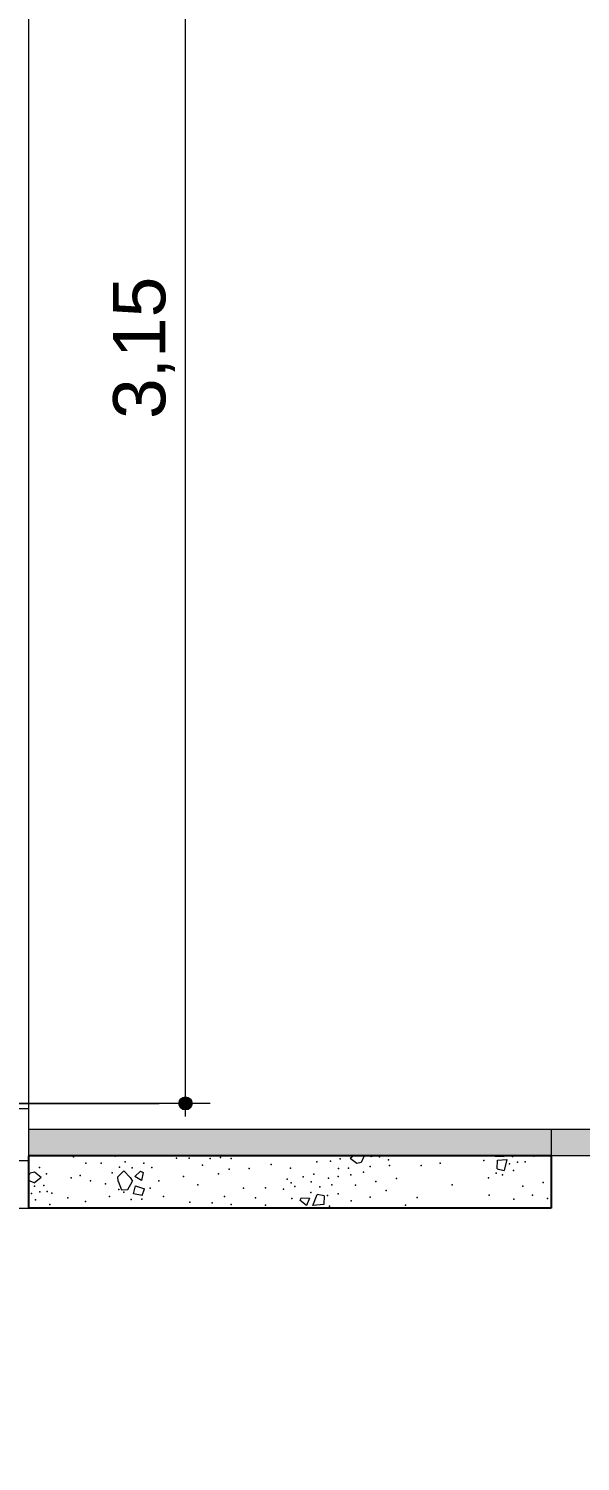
# Model space of a CAD drawing. Header units: metres. Extents: x -1783 to 21505, y -57 to 13660.
# Drawn here: x 18046.1 to 18151.7, y 7243.5 to 7517.3 of the extents above; entities that cross this region are included whole.
import ezdxf

# ---------------------------------------------------------------- set-up
doc = ezdxf.new("R2010")
doc.units = ezdxf.units.M
doc.header["$MEASUREMENT"] = 0
for name, color, linetype, lineweight in [('01_A Corte AA_1_LAJES.EST_Caneta_No__241', 7, 'Continuous', 13), ('01_A Corte AA_1_LAJES.EST_Caneta_No__3', 7, 'Continuous', 25), ('01_A Corte AA_1_LAJES.EST_Caneta_No__4', 7, 'Continuous', 20), ('01_A Corte AA_1_LAJES.EST_Caneta_No__7', 7, 'Continuous', 13), ('01_A Corte AA_1_PAREDE CONSTRUIR_Caneta_No__241', 7, 'Continuous', 13), ('01_A Corte AA_1_TERRENO.ARQ_Caneta_No__241', 7, 'Continuous', 13)]:
    doc.layers.add(name, color=color, linetype=linetype, lineweight=lineweight)
doc.layers.add('01_A Corte AA_1_LAJES.EST_Caneta_No__95', color=7, linetype='Continuous', lineweight=0, true_color=0xaeaeae)
for name, color, linetype in [('01_A Corte AA_1_PAREDE CONSTRUIR', 7, 'Continuous'), ('01_A Corte AA_1_TERRENO.ARQ', 7, 'Continuous'), ('cotas', 7, 'Continuous'), ('COTAS EXECUTIVO.EXEC', 7, 'Continuous')]:
    doc.layers.add(name, color=color, linetype=linetype)
doc.styles.add('GENERATED_STYLE_1', font='arial.ttf')

# ---------------------------------------------------------------- blocks, each defined once
blk = doc.blocks.new('*X6656', base_point=(-79.8343, -33.8088))
at = {"layer": '01_A Corte AA_1_LAJES.EST_Caneta_No__241', "color": 7, "linetype": 'Continuous', "lineweight": 13, "ltscale": 1000}
for p, q in [((-43.3927, -0.1), (-43.3988, -0.105)), ((-43.3861, -0.115), (-43.3988, -0.105)), ((-43.3718, -0.1002), (-43.378, -0.113)), ((-43.3583, -0.1021), (-43.361, -0.1)), ((-43.3575, -0.1), (-43.3583, -0.1021)), ((-43.1216, -0.1012), (-43.1211, -0.1)), ((-43.1057, -0.102), (-43.1216, -0.1012)), ((-43.1173, -0.125), (-43.1166, -0.1084)), ((-43.1166, -0.1084), (-43.0992, -0.1073)), ((-43.1052, -0.1), (-43.1057, -0.102)), ((-43.0992, -0.1073), (-43.1043, -0.1279)), ((-44.014, -0.1393), (-44.0109, -0.1329)), ((-44.0109, -0.1329), (-44.0027, -0.1308)), ((-44.0027, -0.1308), (-43.9901, -0.1408)), ((-43.8434, -0.1402), (-43.8317, -0.129)), ((-43.8317, -0.129), (-43.8196, -0.1416)), ((-43.811, -0.1399), (-43.8, -0.1297)), ((-43.8, -0.1297), (-43.795, -0.1318)), ((-43.795, -0.1318), (-43.7979, -0.1474)), ((-43.378, -0.113), (-43.3861, -0.115)), ((-43.1173, -0.125), (-43.1043, -0.1279)), ((-44.0037, -0.152), (-44.014, -0.147)), ((-44.0037, -0.152), (-43.9901, -0.1408)), ((-43.8425, -0.1485), (-43.8434, -0.1402)), ((-43.8425, -0.1485), (-43.8365, -0.1653)), ((-43.8245, -0.1646), (-43.8153, -0.1486)), ((-43.8196, -0.1416), (-43.8153, -0.1486)), ((-43.8134, -0.173), (-43.8093, -0.1576)), ((-43.7979, -0.1474), (-43.811, -0.1399)), ((-43.8093, -0.1576), (-43.7925, -0.1634)), ((-43.797, -0.1759), (-43.7925, -0.1634)), ((-43.8365, -0.1653), (-43.8245, -0.1646)), ((-43.797, -0.1759), (-43.8134, -0.173)), ((-43.4942, -0.1857), (-43.4928, -0.1805)), ((-43.4826, -0.1953), (-43.4942, -0.1857)), ((-43.4928, -0.1805), (-43.4769, -0.1812)), ((-43.4769, -0.1812), (-43.4826, -0.1953)), ((-43.4704, -0.1951), (-43.4618, -0.1737)), ((-43.4488, -0.1766), (-43.4618, -0.1737)), ((-43.4488, -0.1766), (-43.4495, -0.1932)), ((-43.4495, -0.1932), (-43.4704, -0.1951))]:
    blk.add_line(p, q, dxfattribs=at)
for p in [(-43.928, -0.1023), (-43.8487, -0.1009), (-43.7311, -0.1048), (-43.7069, -0.1046), (-43.6664, -0.1051), (-43.6468, -0.1031), (-43.6264, -0.105), (-43.4181, -0.106), (-43.3427, -0.1021), (-43.3252, -0.1075), (-43.1432, -0.1091), (-43.088, -0.1015), (-43.0704, -0.1002), (-43.0471, -0.1009), (-43.0186, -0.1002), (-44.0135, -0.1254), (-43.993, -0.1227), (-43.9799, -0.1345), (-43.9043, -0.1144), (-43.8752, -0.1139), (-43.8541, -0.1329), (-43.8401, -0.1215), (-43.8294, -0.1114), (-43.8161, -0.1229), (-43.7936, -0.114), (-43.7783, -0.1225), (-43.6816, -0.118), (-43.6508, -0.1348), (-43.6306, -0.1256), (-43.5918, -0.1241), (-43.5501, -0.1166), (-43.5131, -0.1234), (-43.4681, -0.1353), (-43.4628, -0.1119), (-43.4367, -0.11), (-43.4213, -0.1244), (-43.402, -0.1238), (-43.3975, -0.1364), (-43.3735, -0.1313), (-43.3605, -0.1208), (-43.3233, -0.1185), (-43.2631, -0.1183), (-43.2264, -0.1139), (-43.1194, -0.1333), (-43.1073, -0.1364), (-43.0939, -0.1157), (-43.0864, -0.1279), (-43.0783, -0.1124), (-43.0639, -0.1118), (-44.0026, -0.158), (-43.985, -0.1567), (-43.9325, -0.1423), (-43.9155, -0.1379), (-43.8955, -0.1482), (-43.8667, -0.1535), (-43.7813, -0.1621), (-43.7648, -0.148), (-43.7175, -0.1399), (-43.6903, -0.1558), (-43.6028, -0.1622), (-43.5606, -0.161), (-43.5265, -0.1638), (-43.5195, -0.1449), (-43.5119, -0.1518), (-43.5047, -0.159), (-43.4889, -0.1405), (-43.4734, -0.1501), (-43.4568, -0.1595), (-43.44, -0.143), (-43.4341, -0.1555), (-43.4216, -0.1395), (-43.3887, -0.156), (-43.3495, -0.1489), (-43.3102, -0.1437), (-43.2039, -0.1554), (-43.1338, -0.1421), (-43.0681, -0.158), (-43.0298, -0.1509), (-44.0085, -0.1722), (-44.001, -0.1844), (-43.9929, -0.1689), (-43.9784, -0.1683), (-43.9697, -0.1713), (-43.9392, -0.1802), (-43.905, -0.1876), (-43.8591, -0.1778), (-43.8417, -0.1644), (-43.8317, -0.1694), (-43.8179, -0.1835), (-43.7972, -0.1828), (-43.7561, -0.1777), (-43.7056, -0.1887), (-43.6631, -0.1902), (-43.6395, -0.1778), (-43.5799, -0.1801), (-43.5105, -0.1815), (-43.4739, -0.1705), (-43.4419, -0.1758), (-43.4215, -0.1726), (-43.3969, -0.1864), (-43.3608, -0.1794), (-43.3302, -0.1666), (-43.2705, -0.1798), (-43.133, -0.1756), (-43.0857, -0.1828), (-43.0501, -0.1752), (-43.0209, -0.1814), (-43.9732, -0.1931), (-43.7458, -0.1992), (-43.6266, -0.1932), (-43.5605, -0.1946), (-43.4384, -0.1962), (-43.3155, -0.1992), (-43.2932, -0.1945), (-43.2286, -0.2)]:
    blk.add_point(p, dxfattribs=at)

msp = doc.modelspace()

# ---------------------------------------------------------------- hatches: boundary and pattern name
at = {"layer": '01_A Corte AA_1_LAJES.EST_Caneta_No__95', "linetype": 'Continuous', "lineweight": 0, "true_color": 0xaeaeae}
msp.add_hatch(color=253, dxfattribs=at).paths.add_polyline_path([(18046.125, 7306.929), (18046.125, 7301.929), (18146.129, 7301.929), (18146.129, 7306.929)])
at = {"layer": '01_A Corte AA_1_TERRENO.ARQ', "linetype": 'Continuous', "lineweight": 0, "true_color": 0x8fbf7f}
msp.add_hatch(color=73, dxfattribs=at).paths.add_polyline_path([(18276.125, 7301.929), (18276.125, 7306.929), (18146.129, 7306.929), (18146.129, 7301.929)])
at = {"layer": 'cotas'}
h = msp.add_hatch(color=7, dxfattribs=at)
h.dxf.hatch_style = 1
h.paths.add_polyline_path([(21504.961, 13659.963), (10304.961, 13659.963), (10304.961, 5739.963), (21504.961, 5739.963)])
h.paths.add_polyline_path([(10571.627, 13593.296), (21371.627, 13593.296), (21371.627, 5806.63), (10571.627, 5806.63)], flags=16)
at = {"layer": 'COTAS EXECUTIVO.EXEC', "linetype": 'Continuous', "lineweight": 13, "ltscale": 1000}
msp.add_hatch(color=256, dxfattribs=at).paths.add_polyline_path([(18074.9, 7311.929), (18074.996, 7311.451), (18075.267, 7311.046), (18075.672, 7310.775), (18076.15, 7310.679), (18076.629, 7310.775), (18077.034, 7311.046), (18077.305, 7311.451), (18077.4, 7311.929), (18077.305, 7312.408), (18077.034, 7312.813), (18076.629, 7313.084), (18076.15, 7313.179), (18075.672, 7313.084), (18075.267, 7312.813), (18074.996, 7312.408)])

# ---------------------------------------------------------------- linework, layer by layer
at = {"layer": '01_A Corte AA_1_LAJES.EST_Caneta_No__241', "color": 7, "linetype": 'Continuous', "lineweight": 13, "ltscale": 1000}
for p, q in [((18146.129, 7306.929), (18046.125, 7306.929)), ((17886.169, 7291.929), (18046.125, 7291.929))]:
    msp.add_line(p, q, dxfattribs=at)
at = {"layer": '01_A Corte AA_1_LAJES.EST_Caneta_No__3', "color": 7, "linetype": 'Continuous', "lineweight": 25, "ltscale": 1000}
for p, q in [((18046.125, 7301.929), (18046.125, 7300.929)), ((18146.129, 7301.929), (18046.125, 7301.929)), ((18046.125, 7300.929), (18046.125, 7291.929)), ((18146.129, 7301.929), (18146.129, 7291.929)), ((18146.129, 7291.929), (18046.125, 7291.929))]:
    msp.add_line(p, q, dxfattribs=at)
at = {"layer": '01_A Corte AA_1_LAJES.EST_Caneta_No__4', "color": 7, "linetype": 'Continuous', "lineweight": 20, "ltscale": 1000}
for p, q in [((18046.125, 7310.929), (18046.125, 7306.929)), ((18046.125, 7306.929), (18046.125, 7301.929)), ((18046.125, 7300.929), (17395.959, 7300.929))]:
    msp.add_line(p, q, dxfattribs=at)
at = {"layer": '01_A Corte AA_1_LAJES.EST_Caneta_No__7', "color": 7, "linetype": 'Continuous', "lineweight": 13, "ltscale": 1000}
for p, q in [((18046.125, 7310.929), (17395.959, 7310.929)), ((18046.125, 7311.929), (18046.125, 7310.929))]:
    msp.add_line(p, q, dxfattribs=at)
at = {"layer": '01_A Corte AA_1_PAREDE CONSTRUIR_Caneta_No__241', "color": 7, "linetype": 'Continuous', "lineweight": 13, "ltscale": 1000}
msp.add_line((18046.125, 7636.929), (18046.125, 7311.929), dxfattribs=at)
at = {"layer": '01_A Corte AA_1_TERRENO.ARQ_Caneta_No__241', "color": 7, "linetype": 'Continuous', "lineweight": 13, "ltscale": 1000}
for p, q in [((18146.129, 7306.929), (18146.129, 7301.929)), ((18276.125, 7306.929), (18146.129, 7306.929)), ((18276.125, 7301.929), (18146.129, 7301.929))]:
    msp.add_line(p, q, dxfattribs=at)
at = {"layer": 'COTAS EXECUTIVO.EXEC', "linetype": 'Continuous', "lineweight": 13, "ltscale": 1000}
for p, q in [((18076.15, 7313.179), (18076.15, 7625.679)), ((17886.178, 7311.929), (18071.099, 7311.929)), ((18074.9, 7311.929), (17992.385, 7311.929)), ((18076.15, 7309.429), (18076.15, 7310.679)), ((18080.838, 7311.929), (18077.4, 7311.929))]:
    msp.add_line(p, q, dxfattribs=at)
msp.add_circle((18076.15, 7311.929), 1.25, dxfattribs=at)

# ---------------------------------------------------------------- block references
at = {"layer": '01_A Corte AA_1_PAREDE CONSTRUIR', "color": 64, "linetype": 'Continuous', "lineweight": 0, "ltscale": 1000, "true_color": 0x80aa00, "xscale": 100, "yscale": 100, "zscale": 100}
msp.add_blockref('*X6656', (14464.102, 3931.048), dxfattribs=at)

# ---------------------------------------------------------------- texts
at = {"layer": 'COTAS EXECUTIVO.EXEC', "linetype": 'Continuous', "lineweight": 13, "ltscale": 1000, "insert": (18074.15, 7442.737), "char_height": 10, "width": 26.692, "attachment_point": 7, "rotation": 90, "style": 'GENERATED_STYLE_1'}
msp.add_mtext('\\A1;3,15', dxfattribs=at)

doc.saveas('drawing.dxf')
